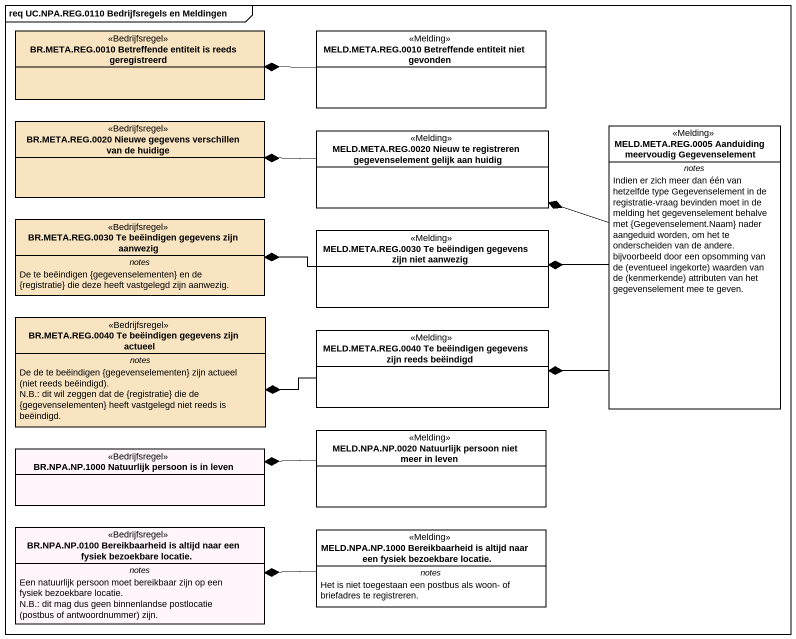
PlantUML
@startuml
mainframe req UC.NPA.REG.0110 Bedrijfsregels en Meldingen
hide circle
hide empty members
class "BR.META.REG.0010 Betreffende entiteit is reeds geregistreerd" as BR_META_REG_0010 <<Bedrijfsregel>> #F8E4C0
class "MELD.META.REG.0010 Betreffende entiteit niet gevonden" as MELD_META_REG_0010 <<Melding>>
class "BR.META.REG.0020 Nieuwe gegevens verschillen van de huidige" as BR_META_REG_0020_Nieuwe <<Bedrijfsregel>> #F8E4C0
class "MELD.META.REG.0020 Nieuw te registreren gegevenselement gelijk aan huidig" as MELD_META_REG_0020_Nieuw_te <<Melding>>
class "MELD.META.REG.0005 Aanduiding meervoudig Gegevenselement" as MELD_META_REG_0005 <<Melding>> {
  -- notes --
  Indien er zich meer dan één van hetzelfde type Gegevenselement in de registratie-vraag bevinden moet in de melding het gegevenselement behalve met {Gegevenselement.Naam} nader aangeduid worden, om het te onderscheiden van de andere.
  {field} bijvoorbeeld door een opsomming van de (eventueel ingekorte) waarden van de (kenmerkende) attributen van het gegevenselement mee te geven.
}
class "BR.META.REG.0030 Te beëindigen gegevens zijn aanwezig" as BR_META_REG_0030_Te <<Bedrijfsregel>> #F8E4C0 {
  -- notes --
  De te beëindigen {gegevenselementen} en de {registratie} die deze heeft vastgelegd zijn aanwezig.
}
class "MELD.META.REG.0030 Te beëindigen gegevens zijn niet aanwezig" as MELD_META_REG_0030_Te <<Melding>>
class "BR.META.REG.0040 Te beëindigen gegevens zijn actueel" as BR_META_REG_0040_Te <<Bedrijfsregel>> #F8E4C0 {
  -- notes --
  {field} De de te beëindigen {gegevenselementen} zijn actueel (niet reeds beëindigd).
  N.B.: dit wil zeggen dat de {registratie} die de {gegevenselementen} heeft vastgelegd niet reeds is beëindigd.
}
class "MELD.META.REG.0040 Te beëindigen gegevens zijn reeds beëindigd" as MELD_META_REG_0040_Te <<Melding>>
class "MELD.NPA.NP.0020 Natuurlijk persoon niet meer in leven" as MELD_NPA_NP_0020_Natuurlijk <<Melding>>
class "BR.NPA.NP.1000 Natuurlijk persoon is in leven" as BR_NPA_NP_1000_Natuurlijk <<Bedrijfsregel>> #FFF5FA
class "BR.NPA.NP.0100 Bereikbaarheid is altijd naar een fysiek bezoekbare locatie." as BR_NPA_NP_0100 <<Bedrijfsregel>> #FFF5FA {
  -- notes --
  Een natuurlijk persoon moet bereikbaar zijn op een fysiek bezoekbare locatie.
  {field} N.B.: dit mag dus geen binnenlandse postlocatie (postbus of antwoordnummer) zijn.
}
class "MELD.NPA.NP.1000 Bereikbaarheid is altijd naar een fysiek bezoekbare locatie." as MELD_NPA_NP_1000 <<Melding>> {
  -- notes --
  Het is niet toegestaan een postbus als woon- of briefadres te registreren.
}
MELD_META_REG_0010 -left-* BR_META_REG_0010
MELD_META_REG_0020_Nieuw_te -left-* BR_META_REG_0020_Nieuwe
MELD_META_REG_0005 -left-* MELD_META_REG_0020_Nieuw_te
MELD_META_REG_0005 -left-* MELD_META_REG_0030_Te
MELD_META_REG_0005 -left-* MELD_META_REG_0040_Te
MELD_META_REG_0030_Te -left-* BR_META_REG_0030_Te
MELD_META_REG_0040_Te -left-* BR_META_REG_0040_Te
MELD_NPA_NP_0020_Natuurlijk -left-* BR_NPA_NP_1000_Natuurlijk
MELD_NPA_NP_1000 -left-* BR_NPA_NP_0100
@enduml
